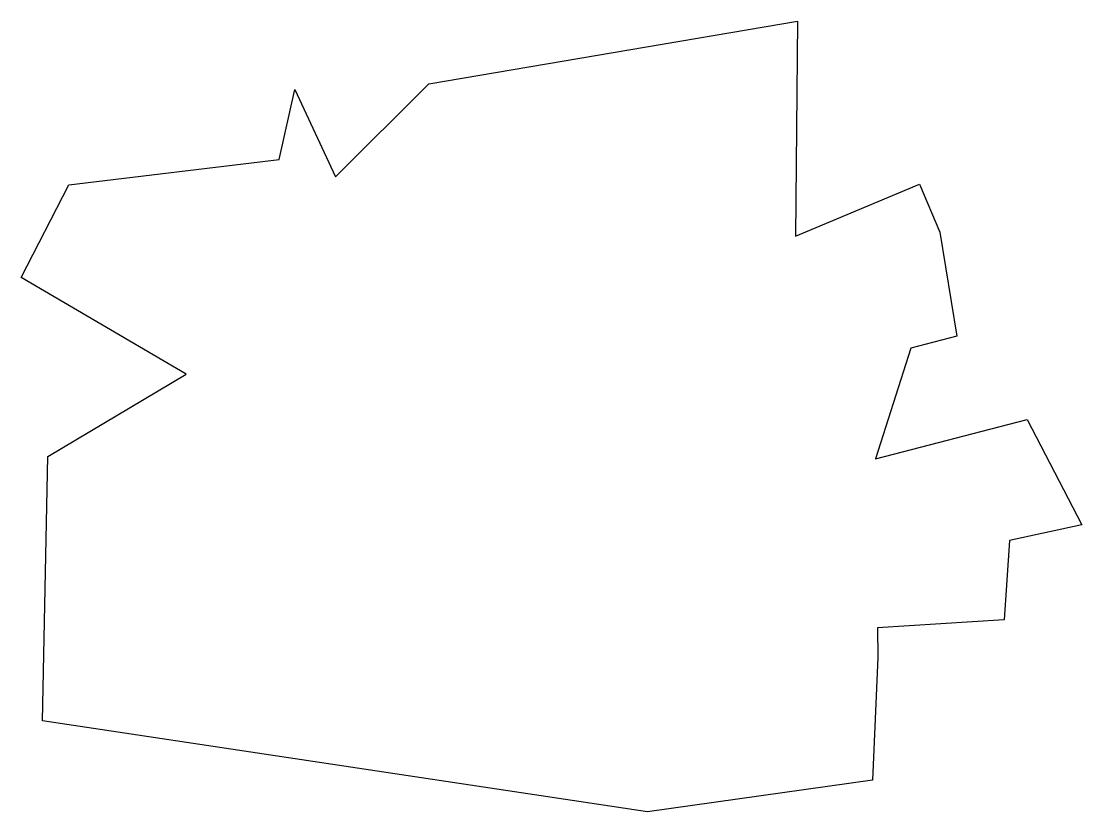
# Model space of a CAD drawing. Header units: metres. Extents: x 0.75 to 5.14, y -0.78 to 2.5.
import ezdxf

# ---------------------------------------------------------------- set-up
doc = ezdxf.new("R2010")
doc.units = ezdxf.units.M
doc.layers.add('Floor -0.56m_Rooms', color=190, linetype='Continuous')

msp = doc.modelspace()

# ---------------------------------------------------------------- linework, layer by layer
at = {"layer": 'Floor -0.56m_Rooms', "color": 190, "linetype": 'Continuous'}
msp.add_polyline3d([(0.8562, 0.6925, -0.5588), (1.43, 1.0341, -0.5588), (0.7464, 1.4339, -0.5588), (0.9438, 1.8192, -0.5588), (1.8155, 1.9234, -0.5588), (1.8814, 2.2145, -0.5588), (2.05, 1.8513, -0.5588), (2.4365, 2.2374, -0.5588), (3.9657, 2.4973, -0.5588), (3.9565, 1.6056, -0.5588), (4.471, 1.821, -0.5588), (4.556, 1.6218, -0.5588), (4.6264, 1.1907, -0.5588), (4.435, 1.1412, -0.5588), (4.2884, 0.6824, -0.5588), (4.917, 0.8462, -0.5588), (5.144, 0.409, -0.5588), (4.8436, 0.3441, -0.5588), (4.8217, 0.0142, -0.5588), (4.2975, -0.0189, -0.5588), (4.298, -0.1417, -0.5588), (4.2768, -0.6497, -0.5588), (3.3429, -0.7813, -0.5588), (0.8352, -0.4046, -0.5588)], close=True, dxfattribs=at)

doc.saveas('drawing.dxf')
